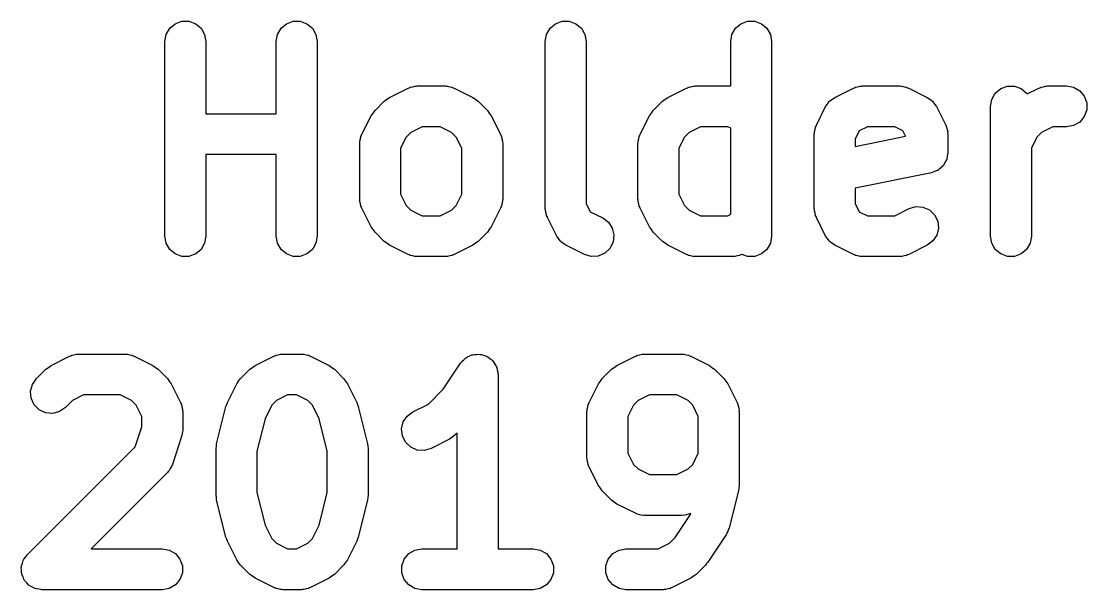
# Model space of a CAD drawing. Extents: x 1.8 to 59.1, y 1.8 to 52.6.
# Drawn here: x 14.35 to 19.82, y 49.09 to 52.01 of the extents above; entities that cross this region are included whole.
import ezdxf

# ---------------------------------------------------------------- set-up
doc = ezdxf.new("R2010")
doc.units = 0
doc.header["$MEASUREMENT"] = 0
doc.layers.add('BLACK', color=7, linetype='CONTINUOUS')

msp = doc.modelspace()

# ---------------------------------------------------------------- linework, layer by layer
at = {"layer": 'BLACK', "linetype": 'CONTINUOUS'}
for p, q in [((15.0918, 51.9385), (15.11, 51.9701)), ((15.11, 51.9701), (15.138, 51.9936)), ((15.138, 51.9936), (15.1722, 52.006)), ((15.1722, 52.006), (15.2087, 52.006)), ((15.2087, 52.006), (15.243, 51.9936)), ((15.243, 51.9936), (15.2709, 51.9701)), ((15.2709, 51.9701), (15.2891, 51.9385)), ((15.6632, 51.9385), (15.6815, 51.9701)), ((15.6815, 51.9701), (15.7094, 51.9936)), ((15.7094, 51.9936), (15.7437, 52.006)), ((15.7437, 52.006), (15.7801, 52.006)), ((15.7801, 52.006), (15.8144, 51.9936)), ((15.8144, 51.9936), (15.8423, 51.9701)), ((15.8423, 51.9701), (15.8606, 51.9385)), ((17.0442, 51.9385), (17.0624, 51.9701)), ((17.0624, 51.9701), (17.0904, 51.9936)), ((17.0904, 51.9936), (17.1246, 52.006)), ((17.1246, 52.006), (17.1611, 52.006)), ((17.1611, 52.006), (17.1954, 51.9936)), ((17.1954, 51.9936), (17.2233, 51.9701)), ((17.2233, 51.9701), (17.2415, 51.9385)), ((17.9966, 51.9385), (18.0148, 51.9701)), ((18.0148, 51.9701), (18.0427, 51.9936)), ((18.0427, 51.9936), (18.077, 52.006)), ((18.077, 52.006), (18.1135, 52.006)), ((18.1135, 52.006), (18.1477, 51.9936)), ((18.1477, 51.9936), (18.1757, 51.9701)), ((18.1757, 51.9701), (18.1939, 51.9385)), ((15.0855, 51.9026), (15.0918, 51.9385)), ((15.2891, 51.9385), (15.2955, 51.9026)), ((15.6569, 51.9026), (15.6632, 51.9385)), ((15.8606, 51.9385), (15.8669, 51.9026)), ((17.0379, 51.9026), (17.0442, 51.9385)), ((17.2415, 51.9385), (17.2479, 51.9026)), ((17.9902, 51.9026), (17.9966, 51.9385)), ((18.1939, 51.9385), (18.2002, 51.9026)), ((15.0855, 50.9026), (15.0855, 51.9026)), ((15.2955, 51.9026), (15.2955, 51.5314)), ((15.6569, 51.5314), (15.6569, 51.9026)), ((15.8669, 51.9026), (15.8669, 50.9026)), ((17.0379, 51.0455), (17.0379, 51.9026)), ((17.2479, 51.9026), (17.2479, 51.0703)), ((17.9902, 51.6743), (17.9902, 51.9026)), ((18.2002, 51.9026), (18.2002, 50.9026)), ((16.2388, 51.6156), (16.334, 51.6632)), ((16.334, 51.6632), (16.3398, 51.6649)), ((16.3398, 51.6649), (16.345, 51.668)), ((16.345, 51.668), (16.3572, 51.6701)), ((16.3572, 51.6701), (16.3689, 51.6736)), ((16.3689, 51.6736), (16.375, 51.6732)), ((16.375, 51.6732), (16.381, 51.6743)), ((16.381, 51.6743), (16.5238, 51.6743)), ((16.5238, 51.6743), (16.5298, 51.6732)), ((16.5298, 51.6732), (16.5358, 51.6736)), ((16.5358, 51.6736), (16.5476, 51.6701)), ((16.5476, 51.6701), (16.5597, 51.668)), ((16.5597, 51.668), (16.565, 51.6649)), ((16.565, 51.6649), (16.5708, 51.6632)), ((16.5708, 51.6632), (16.666, 51.6156)), ((17.6673, 51.6156), (17.7626, 51.6632)), ((17.7626, 51.6632), (17.7684, 51.6649)), ((17.7684, 51.6649), (17.7736, 51.668)), ((17.7736, 51.668), (17.7857, 51.6701)), ((17.7857, 51.6701), (17.7975, 51.6736)), ((17.7975, 51.6736), (17.8036, 51.6732)), ((17.8036, 51.6732), (17.8095, 51.6743)), ((17.8095, 51.6743), (17.9902, 51.6743)), ((18.5245, 51.6156), (18.6197, 51.6632)), ((18.6197, 51.6632), (18.6255, 51.6649)), ((18.6255, 51.6649), (18.6308, 51.668)), ((18.6308, 51.668), (18.6429, 51.6701)), ((18.6429, 51.6701), (18.6547, 51.6736)), ((18.6547, 51.6736), (18.6607, 51.6732)), ((18.6607, 51.6732), (18.6667, 51.6743)), ((18.6667, 51.6743), (18.8571, 51.6743)), ((18.8571, 51.6743), (18.8631, 51.6732)), ((18.8631, 51.6732), (18.8691, 51.6736)), ((18.8691, 51.6736), (18.8809, 51.6701)), ((18.8809, 51.6701), (18.8931, 51.668)), ((18.8931, 51.668), (18.8983, 51.6649)), ((18.8983, 51.6649), (18.9041, 51.6632)), ((18.9041, 51.6632), (18.9993, 51.6156)), ((19.3299, 51.6052), (19.3481, 51.6368)), ((19.3481, 51.6368), (19.3761, 51.6602)), ((19.3761, 51.6602), (19.4103, 51.6727)), ((19.4103, 51.6727), (19.4468, 51.6727)), ((19.4468, 51.6727), (19.4811, 51.6602)), ((19.4811, 51.6602), (19.509, 51.6368)), ((19.509, 51.6368), (19.5113, 51.6328)), ((19.5113, 51.6328), (19.5721, 51.6632)), ((19.5721, 51.6632), (19.5779, 51.6649)), ((19.5779, 51.6649), (19.5831, 51.668)), ((19.5831, 51.668), (19.5952, 51.6701)), ((19.5952, 51.6701), (19.607, 51.6736)), ((19.607, 51.6736), (19.6131, 51.6732)), ((19.6131, 51.6732), (19.619, 51.6743)), ((19.619, 51.6743), (19.7143, 51.6743)), ((19.7143, 51.6743), (19.7502, 51.668)), ((19.7502, 51.668), (19.7818, 51.6497)), ((19.7818, 51.6497), (19.8052, 51.6218)), ((16.1638, 51.5483), (16.2115, 51.5959)), ((16.2115, 51.5959), (16.2253, 51.6056)), ((16.2253, 51.6056), (16.2388, 51.6156)), ((16.666, 51.6156), (16.6795, 51.6056)), ((16.6795, 51.6056), (16.6933, 51.5959)), ((16.6933, 51.5959), (16.7409, 51.5483)), ((17.5924, 51.5483), (17.64, 51.5959)), ((17.64, 51.5959), (17.6538, 51.6056)), ((17.6538, 51.6056), (17.6673, 51.6156)), ((18.4867, 51.581), (18.4952, 51.5939)), ((18.4952, 51.5939), (18.4975, 51.5956)), ((18.4975, 51.5956), (18.4992, 51.5979)), ((18.4992, 51.5979), (18.5121, 51.6064)), ((18.5121, 51.6064), (18.5245, 51.6156)), ((18.9993, 51.6156), (19.0117, 51.6064)), ((19.0117, 51.6064), (19.0246, 51.5979)), ((19.0246, 51.5979), (19.0263, 51.5956)), ((19.0263, 51.5956), (19.0286, 51.5939)), ((19.0286, 51.5939), (19.0371, 51.581)), ((19.3236, 51.5693), (19.3299, 51.6052)), ((19.8052, 51.6218), (19.8177, 51.5875)), ((19.8177, 51.5875), (19.8177, 51.5511)), ((15.2955, 51.5314), (15.6569, 51.5314)), ((16.1442, 51.521), (16.1542, 51.5345)), ((16.1542, 51.5345), (16.1638, 51.5483)), ((16.7409, 51.5483), (16.7506, 51.5345)), ((16.7506, 51.5345), (16.7606, 51.521)), ((17.5728, 51.521), (17.5828, 51.5345)), ((17.5828, 51.5345), (17.5924, 51.5483)), ((18.4299, 51.4734), (18.4775, 51.5686)), ((18.4775, 51.5686), (18.4867, 51.581)), ((19.0371, 51.581), (19.0463, 51.5686)), ((19.0463, 51.5686), (19.0939, 51.4734)), ((19.3236, 50.9026), (19.3236, 51.5693)), ((19.8177, 51.5511), (19.8052, 51.5168)), ((16.0966, 51.4258), (16.1442, 51.521)), ((16.7606, 51.521), (16.8082, 51.4258)), ((17.5251, 51.4258), (17.5728, 51.521)), ((18.4282, 51.4676), (18.4299, 51.4734)), ((19.0939, 51.4734), (19.0956, 51.4676)), ((19.7818, 51.4889), (19.7502, 51.4706)), ((19.8052, 51.5168), (19.7818, 51.4889)), ((16.0918, 51.4147), (16.0948, 51.42)), ((16.0948, 51.42), (16.0966, 51.4258)), ((16.3479, 51.4354), (16.3244, 51.4119)), ((16.4057, 51.4643), (16.3479, 51.4354)), ((16.499, 51.4643), (16.4057, 51.4643)), ((16.5569, 51.4354), (16.499, 51.4643)), ((16.5804, 51.4119), (16.5569, 51.4354)), ((16.8082, 51.4258), (16.8099, 51.42)), ((16.8099, 51.42), (16.813, 51.4147)), ((17.5204, 51.4147), (17.5234, 51.42)), ((17.5234, 51.42), (17.5251, 51.4258)), ((17.7765, 51.4354), (17.753, 51.4119)), ((17.8343, 51.4643), (17.7765, 51.4354)), ((17.9752, 51.4643), (17.8343, 51.4643)), ((17.9902, 51.4568), (17.9752, 51.4643)), ((17.9902, 51.0151), (17.9902, 51.4568)), ((18.4188, 51.4264), (18.4199, 51.4324)), ((18.4188, 51.0455), (18.4188, 51.4264)), ((18.4195, 51.4384), (18.423, 51.4502)), ((18.4199, 51.4324), (18.4195, 51.4384)), ((18.423, 51.4502), (18.4251, 51.4623)), ((18.4251, 51.4623), (18.4282, 51.4676)), ((18.6497, 51.4434), (18.6288, 51.4016)), ((18.6915, 51.4643), (18.6497, 51.4434)), ((18.8324, 51.4643), (18.6915, 51.4643)), ((18.8741, 51.4434), (18.8324, 51.4643)), ((18.8879, 51.4158), (18.8741, 51.4434)), ((19.0956, 51.4676), (19.0987, 51.4623)), ((19.0987, 51.4623), (19.1008, 51.4502)), ((19.1008, 51.4502), (19.1043, 51.4384)), ((19.1043, 51.4384), (19.1039, 51.4324)), ((19.1039, 51.4324), (19.105, 51.4264)), ((19.105, 51.4264), (19.105, 51.3312)), ((19.586, 51.4354), (19.5625, 51.4119)), ((19.6438, 51.4643), (19.586, 51.4354)), ((19.7143, 51.4643), (19.6438, 51.4643)), ((19.7502, 51.4706), (19.7143, 51.4643)), ((16.0855, 51.3788), (16.0865, 51.3848)), ((16.0855, 51.0931), (16.0855, 51.3788)), ((16.0862, 51.3908), (16.0897, 51.4026)), ((16.0865, 51.3848), (16.0862, 51.3908)), ((16.0897, 51.4026), (16.0918, 51.4147)), ((16.3244, 51.4119), (16.2955, 51.354)), ((16.6093, 51.354), (16.5804, 51.4119)), ((16.813, 51.4147), (16.8151, 51.4026)), ((16.8151, 51.4026), (16.8186, 51.3908)), ((16.8186, 51.3908), (16.8182, 51.3848)), ((16.8182, 51.3848), (16.8193, 51.3788)), ((16.8193, 51.3788), (16.8193, 51.0931)), ((17.514, 51.3788), (17.5151, 51.3848)), ((17.514, 51.0931), (17.514, 51.3788)), ((17.5147, 51.3908), (17.5182, 51.4026)), ((17.5151, 51.3848), (17.5147, 51.3908)), ((17.5182, 51.4026), (17.5204, 51.4147)), ((17.753, 51.4119), (17.724, 51.354)), ((18.6288, 51.364), (18.8879, 51.4158)), ((18.6288, 51.4016), (18.6288, 51.364)), ((19.5625, 51.4119), (19.5336, 51.354)), ((15.6569, 51.3214), (15.2955, 51.3214)), ((15.2955, 51.3214), (15.2955, 50.9026)), ((15.6569, 50.9026), (15.6569, 51.3214)), ((16.2955, 51.354), (16.2955, 51.1179)), ((16.6093, 51.1179), (16.6093, 51.354)), ((17.724, 51.354), (17.724, 51.1179)), ((19.102, 51.3144), (19.0995, 51.2975)), ((19.105, 51.3312), (19.102, 51.3144)), ((19.5336, 51.354), (19.5336, 50.9026)), ((19.0804, 51.2637), (19.0674, 51.2527)), ((19.081, 51.2647), (19.0804, 51.2637)), ((19.082, 51.2656), (19.081, 51.2647)), ((19.0901, 51.2805), (19.082, 51.2656)), ((19.0987, 51.2953), (19.0901, 51.2805)), ((19.0989, 51.2965), (19.0987, 51.2953)), ((19.0995, 51.2975), (19.0989, 51.2965)), ((19.0206, 51.2282), (18.6288, 51.1499)), ((19.0365, 51.2344), (19.0206, 51.2282)), ((19.0525, 51.2403), (19.0365, 51.2344)), ((19.0534, 51.241), (19.0525, 51.2403)), ((19.0546, 51.2415), (19.0534, 51.241)), ((19.0674, 51.2527), (19.0546, 51.2415)), ((18.6288, 51.1499), (18.6288, 51.0703)), ((16.0865, 51.0871), (16.0855, 51.0931)), ((16.2955, 51.1179), (16.3244, 51.0601)), ((16.5804, 51.0601), (16.6093, 51.1179)), ((16.8193, 51.0931), (16.8182, 51.0871)), ((17.5151, 51.0871), (17.514, 51.0931)), ((17.724, 51.1179), (17.753, 51.0601)), ((16.0862, 51.0811), (16.0865, 51.0871)), ((16.0897, 51.0693), (16.0862, 51.0811)), ((16.0918, 51.0572), (16.0897, 51.0693)), ((16.0948, 51.0519), (16.0918, 51.0572)), ((16.0966, 51.0461), (16.0948, 51.0519)), ((16.1442, 50.9509), (16.0966, 51.0461)), ((16.3244, 51.0601), (16.3479, 51.0365)), ((16.3479, 51.0365), (16.4057, 51.0076)), ((16.499, 51.0076), (16.5569, 51.0365)), ((16.5569, 51.0365), (16.5804, 51.0601)), ((16.8082, 51.0461), (16.7606, 50.9509)), ((16.8099, 51.0519), (16.8082, 51.0461)), ((16.813, 51.0572), (16.8099, 51.0519)), ((16.8151, 51.0693), (16.813, 51.0572)), ((16.8186, 51.0811), (16.8151, 51.0693)), ((16.8182, 51.0871), (16.8186, 51.0811)), ((17.0389, 51.0395), (17.0379, 51.0455)), ((17.0385, 51.0335), (17.0389, 51.0395)), ((17.2479, 51.0703), (17.2687, 51.0285)), ((17.5147, 51.0811), (17.5151, 51.0871)), ((17.5182, 51.0693), (17.5147, 51.0811)), ((17.5204, 51.0572), (17.5182, 51.0693)), ((17.5234, 51.0519), (17.5204, 51.0572)), ((17.5251, 51.0461), (17.5234, 51.0519)), ((17.5728, 50.9509), (17.5251, 51.0461)), ((17.753, 51.0601), (17.7765, 51.0365)), ((17.7765, 51.0365), (17.8343, 51.0076)), ((18.4199, 51.0395), (18.4188, 51.0455)), ((18.4195, 51.0335), (18.4199, 51.0395)), ((18.6288, 51.0703), (18.6497, 51.0285)), ((18.8324, 51.0076), (18.9054, 51.0442)), ((18.9054, 51.0442), (18.9404, 51.0546)), ((18.9404, 51.0546), (18.9768, 51.0524)), ((18.9768, 51.0524), (19.0102, 51.0379)), ((19.0102, 51.0379), (19.0367, 51.0128)), ((16.4057, 51.0076), (16.499, 51.0076)), ((17.0421, 51.0217), (17.0385, 51.0335)), ((17.0442, 51.0096), (17.0421, 51.0217)), ((17.0472, 51.0043), (17.0442, 51.0096)), ((17.0489, 50.9985), (17.0472, 51.0043)), ((17.0966, 50.9033), (17.0489, 50.9985)), ((17.2687, 51.0285), (17.3327, 50.9965)), ((17.3327, 50.9965), (17.362, 50.9748)), ((17.8343, 51.0076), (17.9752, 51.0076)), ((17.9752, 51.0076), (17.9902, 51.0151)), ((18.423, 51.0217), (18.4195, 51.0335)), ((18.4251, 51.0096), (18.423, 51.0217)), ((18.4282, 51.0043), (18.4251, 51.0096)), ((18.4299, 50.9985), (18.4282, 51.0043)), ((18.4775, 50.9033), (18.4299, 50.9985)), ((18.6497, 51.0285), (18.6915, 51.0076)), ((18.6915, 51.0076), (18.8324, 51.0076)), ((19.0367, 51.0128), (19.053, 50.9802)), ((19.053, 50.9802), (19.0572, 50.9439)), ((16.1542, 50.9374), (16.1442, 50.9509)), ((16.1638, 50.9236), (16.1542, 50.9374)), ((16.7506, 50.9374), (16.7409, 50.9236)), ((16.7606, 50.9509), (16.7506, 50.9374)), ((17.362, 50.9748), (17.3821, 50.9444)), ((17.3821, 50.9444), (17.3905, 50.9089)), ((17.5828, 50.9374), (17.5728, 50.9509)), ((17.5924, 50.9236), (17.5828, 50.9374)), ((19.0572, 50.9439), (19.0487, 50.9085)), ((15.0918, 50.8667), (15.0855, 50.9026)), ((15.2955, 50.9026), (15.2891, 50.8667)), ((15.6632, 50.8667), (15.6569, 50.9026)), ((15.8669, 50.9026), (15.8606, 50.8667)), ((16.2115, 50.876), (16.1638, 50.9236)), ((16.2253, 50.8663), (16.2115, 50.876)), ((16.6933, 50.876), (16.6795, 50.8663)), ((16.7409, 50.9236), (16.6933, 50.876)), ((17.1057, 50.8909), (17.0966, 50.9033)), ((17.1142, 50.878), (17.1057, 50.8909)), ((17.1166, 50.8763), (17.1142, 50.878)), ((17.1183, 50.874), (17.1166, 50.8763)), ((17.1311, 50.8655), (17.1183, 50.874)), ((17.3864, 50.8727), (17.37, 50.8401)), ((17.3905, 50.9089), (17.3864, 50.8727)), ((17.64, 50.876), (17.5924, 50.9236)), ((17.6538, 50.8663), (17.64, 50.876)), ((18.2002, 50.9026), (18.1939, 50.8667)), ((18.4867, 50.8909), (18.4775, 50.9033)), ((18.4952, 50.878), (18.4867, 50.8909)), ((18.4975, 50.8763), (18.4952, 50.878)), ((18.4992, 50.874), (18.4975, 50.8763)), ((18.5121, 50.8655), (18.4992, 50.874)), ((19.0286, 50.878), (18.9993, 50.8563)), ((19.0487, 50.9085), (19.0286, 50.878)), ((19.3299, 50.8667), (19.3236, 50.9026)), ((19.5336, 50.9026), (19.5272, 50.8667)), ((15.11, 50.8351), (15.0918, 50.8667)), ((15.138, 50.8117), (15.11, 50.8351)), ((15.2709, 50.8351), (15.243, 50.8117)), ((15.2891, 50.8667), (15.2709, 50.8351)), ((15.6815, 50.8351), (15.6632, 50.8667)), ((15.7094, 50.8117), (15.6815, 50.8351)), ((15.8423, 50.8351), (15.8144, 50.8117)), ((15.8606, 50.8667), (15.8423, 50.8351)), ((16.2388, 50.8563), (16.2253, 50.8663)), ((16.334, 50.8087), (16.2388, 50.8563)), ((16.666, 50.8563), (16.5708, 50.8087)), ((16.6795, 50.8663), (16.666, 50.8563)), ((17.1435, 50.8563), (17.1311, 50.8655)), ((17.2388, 50.8087), (17.1435, 50.8563)), ((17.37, 50.8401), (17.3436, 50.815)), ((17.6673, 50.8563), (17.6538, 50.8663)), ((17.7626, 50.8087), (17.6673, 50.8563)), ((18.1757, 50.8351), (18.1477, 50.8117)), ((18.1939, 50.8667), (18.1757, 50.8351)), ((18.5245, 50.8563), (18.5121, 50.8655)), ((18.6197, 50.8087), (18.5245, 50.8563)), ((18.9993, 50.8563), (18.9041, 50.8087)), ((19.3481, 50.8351), (19.3299, 50.8667)), ((19.3761, 50.8117), (19.3481, 50.8351)), ((19.509, 50.8351), (19.4811, 50.8117)), ((19.5272, 50.8667), (19.509, 50.8351)), ((15.1722, 50.7992), (15.138, 50.8117)), ((15.2087, 50.7992), (15.1722, 50.7992)), ((15.243, 50.8117), (15.2087, 50.7992)), ((15.7437, 50.7992), (15.7094, 50.8117)), ((15.7801, 50.7992), (15.7437, 50.7992)), ((15.8144, 50.8117), (15.7801, 50.7992)), ((16.3398, 50.807), (16.334, 50.8087)), ((16.345, 50.804), (16.3398, 50.807)), ((16.3572, 50.8018), (16.345, 50.804)), ((16.3689, 50.7983), (16.3572, 50.8018)), ((16.375, 50.7987), (16.3689, 50.7983)), ((16.381, 50.7976), (16.375, 50.7987)), ((16.5238, 50.7976), (16.381, 50.7976)), ((16.5298, 50.7987), (16.5238, 50.7976)), ((16.5358, 50.7983), (16.5298, 50.7987)), ((16.5476, 50.8018), (16.5358, 50.7983)), ((16.5597, 50.804), (16.5476, 50.8018)), ((16.565, 50.807), (16.5597, 50.804)), ((16.5708, 50.8087), (16.565, 50.807)), ((17.2737, 50.7983), (17.2388, 50.8087)), ((17.3101, 50.8005), (17.2737, 50.7983)), ((17.3436, 50.815), (17.3101, 50.8005)), ((17.7684, 50.807), (17.7626, 50.8087)), ((17.7736, 50.804), (17.7684, 50.807)), ((17.7857, 50.8018), (17.7736, 50.804)), ((17.7975, 50.7983), (17.7857, 50.8018)), ((17.8036, 50.7987), (17.7975, 50.7983)), ((17.8095, 50.7976), (17.8036, 50.7987)), ((18, 50.7976), (17.8095, 50.7976)), ((18.006, 50.7987), (18, 50.7976)), ((18.012, 50.7983), (18.006, 50.7987)), ((18.0238, 50.8018), (18.012, 50.7983)), ((18.0359, 50.804), (18.0238, 50.8018)), ((18.0412, 50.807), (18.0359, 50.804)), ((18.047, 50.8087), (18.0412, 50.807)), ((18.0486, 50.8095), (18.047, 50.8087)), ((18.077, 50.7992), (18.0486, 50.8095)), ((18.1135, 50.7992), (18.077, 50.7992)), ((18.1477, 50.8117), (18.1135, 50.7992)), ((18.6255, 50.807), (18.6197, 50.8087)), ((18.6308, 50.804), (18.6255, 50.807)), ((18.6429, 50.8018), (18.6308, 50.804)), ((18.6547, 50.7983), (18.6429, 50.8018)), ((18.6607, 50.7987), (18.6547, 50.7983)), ((18.6667, 50.7976), (18.6607, 50.7987)), ((18.8571, 50.7976), (18.6667, 50.7976)), ((18.8631, 50.7987), (18.8571, 50.7976)), ((18.8691, 50.7983), (18.8631, 50.7987)), ((18.8809, 50.8018), (18.8691, 50.7983)), ((18.8931, 50.804), (18.8809, 50.8018)), ((18.8983, 50.807), (18.8931, 50.804)), ((18.9041, 50.8087), (18.8983, 50.807)), ((19.4103, 50.7992), (19.3761, 50.8117)), ((19.4468, 50.7992), (19.4103, 50.7992)), ((19.4811, 50.8117), (19.4468, 50.7992)), ((14.5007, 50.2389), (14.5959, 50.2865)), ((14.5959, 50.2865), (14.6017, 50.2883)), ((14.6017, 50.2883), (14.6069, 50.2913)), ((14.6069, 50.2913), (14.6191, 50.2934)), ((14.6191, 50.2934), (14.6309, 50.2969)), ((14.6309, 50.2969), (14.6369, 50.2966)), ((14.6369, 50.2966), (14.6429, 50.2976)), ((14.6429, 50.2976), (14.881, 50.2976)), ((14.881, 50.2976), (14.8869, 50.2966)), ((14.8869, 50.2966), (14.893, 50.2969)), ((14.893, 50.2969), (14.9047, 50.2934)), ((14.9047, 50.2934), (14.9169, 50.2913)), ((14.9169, 50.2913), (14.9221, 50.2883)), ((14.9221, 50.2883), (14.9279, 50.2865)), ((14.9279, 50.2865), (15.0231, 50.2389)), ((15.5483, 50.2389), (15.6435, 50.2865)), ((15.6435, 50.2865), (15.6493, 50.2883)), ((15.6493, 50.2883), (15.6546, 50.2913)), ((15.6546, 50.2913), (15.6667, 50.2934)), ((15.6667, 50.2934), (15.6785, 50.2969)), ((15.6785, 50.2969), (15.6845, 50.2966)), ((15.6845, 50.2966), (15.6905, 50.2976)), ((15.6905, 50.2976), (15.7857, 50.2976)), ((15.7857, 50.2976), (15.7917, 50.2966)), ((15.7917, 50.2966), (15.7977, 50.2969)), ((15.7977, 50.2969), (15.8095, 50.2934)), ((15.8095, 50.2934), (15.8216, 50.2913)), ((15.8216, 50.2913), (15.8269, 50.2883)), ((15.8269, 50.2883), (15.8327, 50.2865)), ((15.8327, 50.2865), (15.9279, 50.2389)), ((16.6196, 50.2682), (16.6283, 50.2772)), ((16.6283, 50.2772), (16.6335, 50.2798)), ((16.6335, 50.2798), (16.638, 50.2836)), ((16.638, 50.2836), (16.6498, 50.2878)), ((16.6498, 50.2878), (16.661, 50.2934)), ((16.661, 50.2934), (16.6668, 50.294)), ((16.6668, 50.294), (16.6722, 50.296)), ((16.6722, 50.296), (16.6848, 50.296)), ((16.6848, 50.296), (16.6972, 50.2974)), ((16.6972, 50.2974), (16.7029, 50.296)), ((16.7029, 50.296), (16.7087, 50.296)), ((16.7087, 50.296), (16.7205, 50.2917)), ((16.7205, 50.2917), (16.7327, 50.2888)), ((16.7327, 50.2888), (16.7375, 50.2855)), ((16.7375, 50.2855), (16.743, 50.2836)), ((16.743, 50.2836), (16.7526, 50.2755)), ((16.7526, 50.2755), (16.763, 50.2685)), ((16.763, 50.2685), (16.7665, 50.2639)), ((17.4054, 50.2389), (17.5007, 50.2865)), ((17.5007, 50.2865), (17.5065, 50.2883)), ((17.5065, 50.2883), (17.5117, 50.2913)), ((17.5117, 50.2913), (17.5238, 50.2934)), ((17.5238, 50.2934), (17.5356, 50.2969)), ((17.5356, 50.2969), (17.5417, 50.2966)), ((17.5417, 50.2966), (17.5476, 50.2976)), ((17.5476, 50.2976), (17.7381, 50.2976)), ((17.7381, 50.2976), (17.7441, 50.2966)), ((17.7441, 50.2966), (17.7501, 50.2969)), ((17.7501, 50.2969), (17.7619, 50.2934)), ((17.7619, 50.2934), (17.774, 50.2913)), ((17.774, 50.2913), (17.7793, 50.2883)), ((17.7793, 50.2883), (17.7851, 50.2865)), ((17.7851, 50.2865), (17.8803, 50.2389)), ((14.4258, 50.1716), (14.4734, 50.2192)), ((14.4734, 50.2192), (14.4872, 50.2289)), ((14.4872, 50.2289), (14.5007, 50.2389)), ((15.0231, 50.2389), (15.0367, 50.2289)), ((15.0367, 50.2289), (15.0504, 50.2192)), ((15.0504, 50.2192), (15.0981, 50.1716)), ((15.4734, 50.1716), (15.521, 50.2192)), ((15.521, 50.2192), (15.5348, 50.2289)), ((15.5348, 50.2289), (15.5483, 50.2389)), ((15.9279, 50.2389), (15.9414, 50.2289)), ((15.9414, 50.2289), (15.9552, 50.2192)), ((15.9552, 50.2192), (16.0028, 50.1716)), ((16.5136, 50.1167), (16.6031, 50.2509)), ((16.6031, 50.2509), (16.6071, 50.2551)), ((16.6071, 50.2551), (16.61, 50.2601)), ((16.61, 50.2601), (16.6196, 50.2682)), ((16.7665, 50.2639), (16.7709, 50.2601)), ((16.7709, 50.2601), (16.7772, 50.2493)), ((16.7772, 50.2493), (16.7846, 50.2392)), ((16.7846, 50.2392), (16.7862, 50.2336)), ((16.7862, 50.2336), (16.7891, 50.2285)), ((16.7891, 50.2285), (16.7913, 50.2162)), ((16.7913, 50.2162), (16.7948, 50.2042)), ((17.3305, 50.1716), (17.3781, 50.2192)), ((17.3781, 50.2192), (17.3919, 50.2289)), ((17.3919, 50.2289), (17.4054, 50.2389)), ((17.8803, 50.2389), (17.8938, 50.2289)), ((17.8938, 50.2289), (17.9076, 50.2192)), ((17.9076, 50.2192), (17.9552, 50.1716)), ((14.4048, 50.1418), (14.4258, 50.1716)), ((15.0981, 50.1716), (15.1077, 50.1578)), ((15.4637, 50.1579), (15.4734, 50.1716)), ((16.0028, 50.1716), (16.0125, 50.1578)), ((16.7948, 50.2042), (16.7945, 50.1983)), ((16.7945, 50.1983), (16.7955, 50.1926)), ((16.7955, 50.1926), (16.7955, 49.2976)), ((17.3209, 50.1579), (17.3305, 50.1716)), ((17.9552, 50.1716), (17.9649, 50.1578)), ((14.3954, 50.1065), (14.4048, 50.1418)), ((14.3986, 50.0702), (14.3954, 50.1065)), ((15.1077, 50.1578), (15.1177, 50.1443)), ((15.1177, 50.1443), (15.1653, 50.0491)), ((15.4061, 50.0491), (15.4537, 50.1443)), ((15.4537, 50.1443), (15.4637, 50.1579)), ((16.0125, 50.1578), (16.0225, 50.1443)), ((16.0225, 50.1443), (16.0701, 50.0491)), ((16.4378, 50.0408), (16.5136, 50.1167)), ((17.2632, 50.0491), (17.3108, 50.1443)), ((17.3108, 50.1443), (17.3209, 50.1579)), ((17.9649, 50.1578), (17.9749, 50.1443)), ((17.9749, 50.1443), (18.0225, 50.0491)), ((14.414, 50.0372), (14.3986, 50.0702)), ((14.6098, 50.0587), (14.5742, 50.0231)), ((14.6676, 50.0876), (14.6098, 50.0587)), ((14.8562, 50.0876), (14.6676, 50.0876)), ((14.914, 50.0587), (14.8562, 50.0876)), ((14.9375, 50.0352), (14.914, 50.0587)), ((15.6574, 50.0587), (15.6339, 50.0352)), ((15.7153, 50.0876), (15.6574, 50.0587)), ((15.7609, 50.0876), (15.7153, 50.0876)), ((15.8188, 50.0587), (15.7609, 50.0876)), ((15.8423, 50.0352), (15.8188, 50.0587)), ((17.5146, 50.0587), (17.4911, 50.0352)), ((17.5724, 50.0876), (17.5146, 50.0587)), ((17.7133, 50.0876), (17.5724, 50.0876)), ((17.7711, 50.0587), (17.7133, 50.0876)), ((17.7947, 50.0352), (17.7711, 50.0587)), ((14.4398, 50.0114), (14.414, 50.0372)), ((14.4728, 49.996), (14.4398, 50.0114)), ((14.5092, 49.9928), (14.4728, 49.996)), ((14.5444, 50.0022), (14.5092, 49.9928)), ((14.5742, 50.0231), (14.5444, 50.0022)), ((14.9664, 49.9774), (14.9375, 50.0352)), ((15.1653, 50.0491), (15.1671, 50.0433)), ((15.1671, 50.0433), (15.1701, 50.0381)), ((15.1701, 50.0381), (15.1722, 50.0259)), ((15.1722, 50.0259), (15.1757, 50.0141)), ((15.1757, 50.0141), (15.1754, 50.0081)), ((15.1754, 50.0081), (15.1764, 50.0021)), ((15.1764, 50.0021), (15.1764, 49.9069)), ((15.3505, 49.8371), (15.3981, 50.0276)), ((15.3981, 50.0276), (15.4028, 50.0381)), ((15.4028, 50.0381), (15.4061, 50.0491)), ((15.6339, 50.0352), (15.5991, 49.9655)), ((15.8771, 49.9655), (15.8423, 50.0352)), ((16.0701, 50.0491), (16.0734, 50.0381)), ((16.0734, 50.0381), (16.0781, 50.0276)), ((16.0781, 50.0276), (16.1257, 49.8371)), ((16.3285, 49.9791), (16.3578, 50.0008)), ((16.3578, 50.0008), (16.4378, 50.0408)), ((17.2521, 50.0021), (17.2532, 50.0081)), ((17.2521, 49.764), (17.2521, 50.0021)), ((17.2528, 50.0141), (17.2563, 50.0259)), ((17.2532, 50.0081), (17.2528, 50.0141)), ((17.2563, 50.0259), (17.2585, 50.0381)), ((17.2585, 50.0381), (17.2615, 50.0433)), ((17.2615, 50.0433), (17.2632, 50.0491)), ((17.4911, 50.0352), (17.4621, 49.9774)), ((17.8236, 49.9774), (17.7947, 50.0352)), ((18.0225, 50.0491), (18.0242, 50.0433)), ((18.0242, 50.0433), (18.0272, 50.0381)), ((18.0272, 50.0381), (18.0294, 50.0259)), ((18.0294, 50.0259), (18.0329, 50.0141)), ((18.0329, 50.0141), (18.0325, 50.0081)), ((18.0325, 50.0081), (18.0336, 50.0021)), ((18.0336, 50.0021), (18.0336, 49.6212)), ((14.9664, 49.9239), (14.9664, 49.9774)), ((15.5991, 49.9655), (15.5574, 49.7987)), ((15.9188, 49.7987), (15.8771, 49.9655)), ((16.2999, 49.9132), (16.3084, 49.9487)), ((16.3084, 49.9487), (16.3285, 49.9791)), ((17.4621, 49.9774), (17.4621, 49.7888)), ((17.8236, 49.7888), (17.8236, 49.9774)), ((14.932, 49.8208), (14.9664, 49.9239)), ((15.1735, 49.8903), (15.171, 49.8737)), ((15.1764, 49.9069), (15.1735, 49.8903)), ((16.3041, 49.877), (16.2999, 49.9132)), ((16.5855, 49.8915), (16.5742, 49.8803)), ((16.5855, 49.2976), (16.5855, 49.8915)), ((15.171, 49.8737), (15.1234, 49.7308)), ((15.3496, 49.8243), (15.3505, 49.8371)), ((16.1257, 49.8371), (16.1266, 49.8243)), ((16.3204, 49.8444), (16.3041, 49.877)), ((16.3469, 49.8193), (16.3204, 49.8444)), ((16.547, 49.8606), (16.4517, 49.813)), ((16.5605, 49.8706), (16.547, 49.8606)), ((16.5742, 49.8803), (16.5605, 49.8706)), ((14.3781, 49.2669), (14.932, 49.8208)), ((15.3474, 49.8117), (15.3496, 49.8243)), ((15.3474, 49.5736), (15.3474, 49.8117)), ((15.5574, 49.7987), (15.5574, 49.5865)), ((15.9188, 49.5865), (15.9188, 49.7987)), ((16.1266, 49.8243), (16.1288, 49.8117)), ((16.1288, 49.8117), (16.1288, 49.5736)), ((16.3804, 49.8048), (16.3469, 49.8193)), ((16.4168, 49.8026), (16.3804, 49.8048)), ((16.4517, 49.813), (16.4168, 49.8026)), ((17.4621, 49.7888), (17.4911, 49.731)), ((17.7947, 49.731), (17.8236, 49.7888)), ((15.1205, 49.7255), (15.119, 49.7197)), ((15.1234, 49.7308), (15.1205, 49.7255)), ((17.2532, 49.7581), (17.2521, 49.764)), ((17.2528, 49.752), (17.2532, 49.7581)), ((17.2563, 49.7402), (17.2528, 49.752)), ((17.2585, 49.7281), (17.2563, 49.7402)), ((17.2615, 49.7229), (17.2585, 49.7281)), ((17.2632, 49.7171), (17.2615, 49.7229)), ((17.4911, 49.731), (17.5146, 49.7075)), ((17.7711, 49.7075), (17.7947, 49.731)), ((15.0981, 49.6898), (14.7059, 49.2976)), ((15.1015, 49.6948), (15.0981, 49.6898)), ((15.1061, 49.6988), (15.1015, 49.6948)), ((15.1119, 49.7096), (15.1061, 49.6988)), ((15.119, 49.7197), (15.1119, 49.7096)), ((17.3108, 49.6219), (17.2632, 49.7171)), ((17.5146, 49.7075), (17.5724, 49.6786)), ((17.5724, 49.6786), (17.7133, 49.6786)), ((17.7133, 49.6786), (17.7711, 49.7075)), ((17.3209, 49.6083), (17.3108, 49.6219)), ((18.0336, 49.6212), (18.0313, 49.6085)), ((15.3496, 49.5609), (15.3474, 49.5736)), ((15.3505, 49.5481), (15.3496, 49.5609)), ((15.5574, 49.5865), (15.5991, 49.4197)), ((15.8771, 49.4197), (15.9188, 49.5865)), ((16.1266, 49.5609), (16.1257, 49.5481)), ((16.1288, 49.5736), (16.1266, 49.5609)), ((17.3305, 49.5946), (17.3209, 49.6083)), ((17.3781, 49.5469), (17.3305, 49.5946)), ((18.0304, 49.5957), (17.9828, 49.4052)), ((18.0313, 49.6085), (18.0304, 49.5957)), ((15.3981, 49.3576), (15.3505, 49.5481)), ((16.1257, 49.5481), (16.0781, 49.3576)), ((17.3919, 49.5373), (17.3781, 49.5469)), ((17.4054, 49.5273), (17.3919, 49.5373)), ((17.5007, 49.4797), (17.4054, 49.5273)), ((17.5065, 49.4779), (17.5007, 49.4797)), ((17.5117, 49.4749), (17.5065, 49.4779)), ((17.5238, 49.4728), (17.5117, 49.4749)), ((17.5356, 49.4693), (17.5238, 49.4728)), ((17.5417, 49.4696), (17.5356, 49.4693)), ((17.5476, 49.4686), (17.5417, 49.4696)), ((17.7381, 49.4686), (17.5476, 49.4686)), ((17.7041, 49.3548), (17.7835, 49.4738)), ((17.7441, 49.4696), (17.7381, 49.4686)), ((17.7501, 49.4693), (17.7441, 49.4696)), ((17.7619, 49.4728), (17.7501, 49.4693)), ((17.774, 49.4749), (17.7619, 49.4728)), ((17.7792, 49.4779), (17.774, 49.4749)), ((17.7849, 49.4796), (17.7792, 49.4779)), ((17.7835, 49.4738), (17.7849, 49.4796)), ((15.5991, 49.4197), (15.6339, 49.3501)), ((15.8423, 49.3501), (15.8771, 49.4197)), ((17.9828, 49.4052), (17.9755, 49.3888)), ((15.4028, 49.3471), (15.3981, 49.3576)), ((15.4061, 49.3361), (15.4028, 49.3471)), ((15.6339, 49.3501), (15.6574, 49.3265)), ((15.8188, 49.3265), (15.8423, 49.3501)), ((16.0734, 49.3471), (16.0701, 49.3361)), ((16.0781, 49.3576), (16.0734, 49.3471)), ((17.6759, 49.3265), (17.7041, 49.3548)), ((17.9683, 49.3725), (17.8731, 49.2296)), ((17.9755, 49.3888), (17.9683, 49.3725)), ((14.7059, 49.2976), (15.0714, 49.2976)), ((15.0714, 49.2976), (15.1073, 49.2913)), ((15.1073, 49.2913), (15.1389, 49.2731)), ((15.4537, 49.2409), (15.4061, 49.3361)), ((15.6574, 49.3265), (15.7153, 49.2976)), ((15.7153, 49.2976), (15.7609, 49.2976)), ((15.7609, 49.2976), (15.8188, 49.3265)), ((16.0701, 49.3361), (16.0225, 49.2409)), ((16.3373, 49.2731), (16.3688, 49.2913)), ((16.3688, 49.2913), (16.4048, 49.2976)), ((16.4048, 49.2976), (16.5855, 49.2976)), ((16.7955, 49.2976), (16.9762, 49.2976)), ((16.9762, 49.2976), (17.0121, 49.2913)), ((17.0121, 49.2913), (17.0437, 49.2731)), ((17.3849, 49.2731), (17.4165, 49.2913)), ((17.4165, 49.2913), (17.4524, 49.2976)), ((17.4524, 49.2976), (17.6181, 49.2976)), ((17.6181, 49.2976), (17.6759, 49.3265)), ((14.3537, 49.2237), (14.3572, 49.237)), ((14.3572, 49.237), (14.3599, 49.2408)), ((14.3599, 49.2408), (14.3614, 49.2451)), ((14.3614, 49.2451), (14.3703, 49.2556)), ((14.3703, 49.2556), (14.3781, 49.2669)), ((15.1389, 49.2731), (15.1624, 49.2451)), ((15.1624, 49.2451), (15.1748, 49.2109)), ((15.4637, 49.2274), (15.4537, 49.2409)), ((16.0225, 49.2409), (16.0125, 49.2274)), ((16.3014, 49.2109), (16.3138, 49.2451)), ((16.3138, 49.2451), (16.3373, 49.2731)), ((17.0437, 49.2731), (17.0671, 49.2451)), ((17.0671, 49.2451), (17.0796, 49.2109)), ((17.349, 49.2109), (17.3614, 49.2451)), ((17.3614, 49.2451), (17.3849, 49.2731)), ((17.8731, 49.2296), (17.8659, 49.2221)), ((14.3478, 49.2018), (14.349, 49.2062)), ((14.349, 49.1881), (14.3478, 49.2018)), ((14.349, 49.2109), (14.3537, 49.2237)), ((14.349, 49.2062), (14.349, 49.2109)), ((14.349, 49.1744), (14.349, 49.1881)), ((15.1748, 49.2109), (15.1748, 49.1744)), ((15.4734, 49.2136), (15.4637, 49.2274)), ((15.521, 49.166), (15.4734, 49.2136)), ((16.0028, 49.2136), (15.9552, 49.166)), ((16.0125, 49.2274), (16.0028, 49.2136)), ((16.3014, 49.1744), (16.3014, 49.2109)), ((17.0796, 49.2109), (17.0796, 49.1744)), ((17.349, 49.1744), (17.349, 49.2109)), ((17.86, 49.2136), (17.8123, 49.166)), ((17.8659, 49.2221), (17.86, 49.2136)), ((14.3506, 49.17), (14.349, 49.1744)), ((14.351, 49.1654), (14.3506, 49.17)), ((14.3568, 49.153), (14.351, 49.1654)), ((14.3614, 49.1401), (14.3568, 49.153)), ((14.3644, 49.1366), (14.3614, 49.1401)), ((14.3664, 49.1324), (14.3644, 49.1366)), ((14.3761, 49.1227), (14.3664, 49.1324)), ((14.3849, 49.1122), (14.3761, 49.1227)), ((15.1624, 49.1401), (15.1389, 49.1122)), ((15.1748, 49.1744), (15.1624, 49.1401)), ((15.5348, 49.1563), (15.521, 49.166)), ((15.5483, 49.1463), (15.5348, 49.1563)), ((15.6435, 49.0987), (15.5483, 49.1463)), ((15.9279, 49.1463), (15.8327, 49.0987)), ((15.9414, 49.1563), (15.9279, 49.1463)), ((15.9552, 49.166), (15.9414, 49.1563)), ((16.3138, 49.1401), (16.3014, 49.1744)), ((16.3373, 49.1122), (16.3138, 49.1401)), ((17.0671, 49.1401), (17.0437, 49.1122)), ((17.0796, 49.1744), (17.0671, 49.1401)), ((17.3614, 49.1401), (17.349, 49.1744)), ((17.3849, 49.1122), (17.3614, 49.1401)), ((17.7851, 49.1463), (17.6898, 49.0987)), ((17.7986, 49.1563), (17.7851, 49.1463)), ((17.8123, 49.166), (17.7986, 49.1563)), ((14.3889, 49.1099), (14.3849, 49.1122)), ((14.3922, 49.1066), (14.3889, 49.1099)), ((14.4046, 49.1008), (14.3922, 49.1066)), ((14.4165, 49.094), (14.4046, 49.1008)), ((14.421, 49.0931), (14.4165, 49.094)), ((14.4252, 49.0912), (14.421, 49.0931)), ((14.4389, 49.09), (14.4252, 49.0912)), ((14.4524, 49.0876), (14.4389, 49.09)), ((15.0714, 49.0876), (14.4524, 49.0876)), ((15.1073, 49.094), (15.0714, 49.0876)), ((15.1389, 49.1122), (15.1073, 49.094)), ((15.6493, 49.097), (15.6435, 49.0987)), ((15.6546, 49.094), (15.6493, 49.097)), ((15.6667, 49.0918), (15.6546, 49.094)), ((15.6785, 49.0883), (15.6667, 49.0918)), ((15.6845, 49.0887), (15.6785, 49.0883)), ((15.6905, 49.0876), (15.6845, 49.0887)), ((15.7857, 49.0876), (15.6905, 49.0876)), ((15.7917, 49.0887), (15.7857, 49.0876)), ((15.7977, 49.0883), (15.7917, 49.0887)), ((15.8095, 49.0918), (15.7977, 49.0883)), ((15.8216, 49.094), (15.8095, 49.0918)), ((15.8269, 49.097), (15.8216, 49.094)), ((15.8327, 49.0987), (15.8269, 49.097)), ((16.3688, 49.094), (16.3373, 49.1122)), ((16.4048, 49.0876), (16.3688, 49.094)), ((16.9762, 49.0876), (16.4048, 49.0876)), ((17.0121, 49.094), (16.9762, 49.0876)), ((17.0437, 49.1122), (17.0121, 49.094)), ((17.4165, 49.094), (17.3849, 49.1122)), ((17.4524, 49.0876), (17.4165, 49.094)), ((17.6429, 49.0876), (17.4524, 49.0876)), ((17.6488, 49.0887), (17.6429, 49.0876)), ((17.6549, 49.0883), (17.6488, 49.0887)), ((17.6667, 49.0918), (17.6549, 49.0883)), ((17.6788, 49.094), (17.6667, 49.0918)), ((17.684, 49.097), (17.6788, 49.094)), ((17.6898, 49.0987), (17.684, 49.097))]:
    msp.add_line(p, q, dxfattribs=at)

doc.saveas('drawing.dxf')
